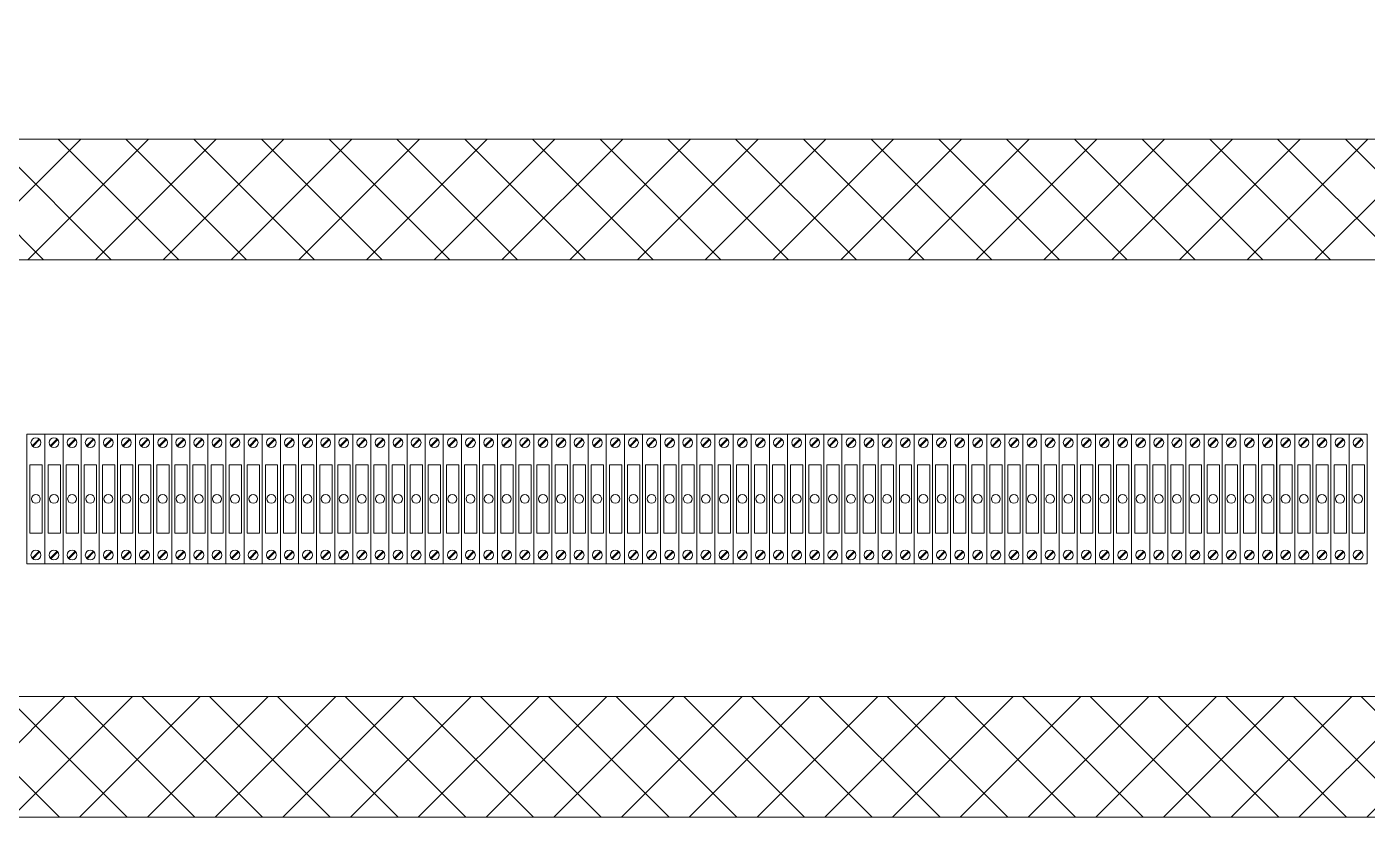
# Model space of a CAD drawing. Header units: millimetres. Extents: x 32626 to 72822, y 60047 to 123188.
# Drawn here: x 38928 to 39194.5, y 68756.3 to 68913.6 of the extents above; entities that cross this region are included whole.
import ezdxf

# ---------------------------------------------------------------- set-up
doc = ezdxf.new("R2010")
doc.units = ezdxf.units.MM
doc.header["$LTSCALE"] = 10
doc.layers.add('1轮廓实线层', color=7, linetype='Continuous', lineweight=18)

msp = doc.modelspace()

# ---------------------------------------------------------------- hatches: boundary and pattern name
at = {"layer": '1轮廓实线层'}
h = msp.add_hatch(dxfattribs=at)
h.set_pattern_fill('ANSI37', color=256, scale=3, style=0)
h.set_pattern_definition([(45, (7301.284, 2082.644), (-6.7351921, 6.7351921), []), (135, (7301.284, 2082.644), (-6.7351921, -6.7351921), [])])
h.paths.add_polyline_path([(39458.37, 68756.33), (39458.37, 69002.19), (38724.3, 69002.19), (38724.3, 68756.33)])
h.paths.add_polyline_path([(39434.37, 68780.33), (39434.37, 68867.26), (38748.3, 68867.26), (38748.3, 68780.33)], flags=16)
h.paths.add_polyline_path([(39434.37, 68891.26), (39434.37, 68978.19), (38748.3, 68978.19), (38748.3, 68891.26)], flags=16)

# ---------------------------------------------------------------- linework, layer by layer
for p, q in [((39434.37, 68891.26), (38748.3, 68891.26)), ((39434.37, 68867.26), (38748.3, 68867.26)), ((39194.37, 68780.33), (38748.3, 68780.33)), ((39434.37, 68780.33), (38748.3, 68780.33)), ((39458.37, 68756.33), (38724.3, 68756.33))]:
    msp.add_line(p, q, dxfattribs=at)
at = {"layer": '1轮廓实线层', "lineweight": 13}
for p, q in [((38928.01, 68832.57), (38931.61, 68832.57)), ((38928.01, 68806.77), (38928.01, 68832.57)), ((38931.61, 68832.57), (38931.61, 68806.77)), ((38931.61, 68832.57), (38935.21, 68832.57)), ((38931.61, 68806.77), (38931.61, 68832.57)), ((38935.21, 68832.57), (38935.21, 68806.77)), ((38935.21, 68832.57), (38938.81, 68832.57)), ((38935.21, 68806.77), (38935.21, 68832.57)), ((38938.81, 68832.57), (38938.81, 68806.77)), ((38938.81, 68832.57), (38942.41, 68832.57)), ((38938.81, 68806.77), (38938.81, 68832.57)), ((38942.41, 68832.57), (38942.41, 68806.77)), ((38942.41, 68832.57), (38946.01, 68832.57)), ((38942.41, 68806.77), (38942.41, 68832.57)), ((38946.01, 68832.57), (38946.01, 68806.77)), ((38946.01, 68832.57), (38949.61, 68832.57)), ((38946.01, 68806.77), (38946.01, 68832.57)), ((38949.61, 68832.57), (38949.61, 68806.77)), ((38949.61, 68832.57), (38953.21, 68832.57)), ((38949.61, 68806.77), (38949.61, 68832.57)), ((38953.21, 68832.57), (38953.21, 68806.77)), ((38953.21, 68832.57), (38956.81, 68832.57)), ((38953.21, 68806.77), (38953.21, 68832.57)), ((38956.81, 68832.57), (38956.81, 68806.77)), ((38956.81, 68832.57), (38960.41, 68832.57)), ((38956.81, 68806.77), (38956.81, 68832.57)), ((38960.41, 68832.57), (38960.41, 68806.77)), ((38960.41, 68832.57), (38964.01, 68832.57)), ((38960.41, 68806.77), (38960.41, 68832.57)), ((38964.01, 68832.57), (38964.01, 68806.77)), ((38964.01, 68832.57), (38967.61, 68832.57)), ((38964.01, 68806.77), (38964.01, 68832.57)), ((38967.61, 68832.57), (38967.61, 68806.77)), ((38967.61, 68832.57), (38971.21, 68832.57)), ((38967.61, 68806.77), (38967.61, 68832.57)), ((38971.21, 68832.57), (38971.21, 68806.77)), ((38971.21, 68832.57), (38974.81, 68832.57)), ((38971.21, 68806.77), (38971.21, 68832.57)), ((38974.81, 68832.57), (38974.81, 68806.77)), ((38974.82, 68832.57), (38978.42, 68832.57)), ((38974.82, 68806.77), (38974.82, 68832.57)), ((38978.42, 68832.57), (38978.42, 68806.77)), ((38978.42, 68832.57), (38982.02, 68832.57)), ((38978.42, 68806.77), (38978.42, 68832.57)), ((38982.02, 68832.57), (38982.02, 68806.77)), ((38982.02, 68832.57), (38985.62, 68832.57)), ((38982.02, 68806.77), (38982.02, 68832.57)), ((38985.62, 68832.57), (38985.62, 68806.77)), ((38985.62, 68832.57), (38989.22, 68832.57)), ((38985.62, 68806.77), (38985.62, 68832.57)), ((38989.22, 68832.57), (38989.22, 68806.77)), ((38989.22, 68832.57), (38992.82, 68832.57)), ((38989.22, 68806.77), (38989.22, 68832.57)), ((38992.82, 68832.57), (38992.82, 68806.77)), ((38992.82, 68832.57), (38996.42, 68832.57)), ((38992.82, 68806.77), (38992.82, 68832.57)), ((38996.42, 68832.57), (38996.42, 68806.77)), ((38996.42, 68832.57), (39000.02, 68832.57)), ((38996.42, 68806.77), (38996.42, 68832.57)), ((39000.02, 68832.57), (39000.02, 68806.77)), ((39000.02, 68832.57), (39003.62, 68832.57)), ((39000.02, 68806.77), (39000.02, 68832.57)), ((39003.62, 68832.57), (39003.62, 68806.77)), ((39003.62, 68832.57), (39007.22, 68832.57)), ((39003.62, 68806.77), (39003.62, 68832.57)), ((39007.22, 68832.57), (39007.22, 68806.77)), ((39007.22, 68832.57), (39010.82, 68832.57)), ((39007.22, 68806.77), (39007.22, 68832.57)), ((39010.82, 68832.57), (39010.82, 68806.77)), ((39010.82, 68832.57), (39014.42, 68832.57)), ((39010.82, 68806.77), (39010.82, 68832.57)), ((39014.42, 68832.57), (39014.42, 68806.77)), ((39014.42, 68832.57), (39018.02, 68832.57)), ((39014.42, 68806.77), (39014.42, 68832.57)), ((39018.02, 68832.57), (39018.02, 68806.77)), ((39018.03, 68832.57), (39021.63, 68832.57)), ((39018.03, 68806.77), (39018.03, 68832.57)), ((39021.63, 68832.57), (39021.63, 68806.77)), ((39021.63, 68832.57), (39025.23, 68832.57)), ((39021.63, 68806.77), (39021.63, 68832.57)), ((39025.23, 68832.57), (39025.23, 68806.77)), ((39025.23, 68832.57), (39028.83, 68832.57)), ((39025.23, 68806.77), (39025.23, 68832.57)), ((39028.83, 68832.57), (39028.83, 68806.77)), ((39028.83, 68832.57), (39032.43, 68832.57)), ((39028.83, 68806.77), (39028.83, 68832.57)), ((39032.43, 68832.57), (39032.43, 68806.77)), ((39032.43, 68832.57), (39036.03, 68832.57)), ((39032.43, 68806.77), (39032.43, 68832.57)), ((39036.03, 68832.57), (39036.03, 68806.77)), ((39036.03, 68832.57), (39039.63, 68832.57)), ((39036.03, 68806.77), (39036.03, 68832.57)), ((39039.63, 68832.57), (39039.63, 68806.77)), ((39039.63, 68832.57), (39043.23, 68832.57)), ((39039.63, 68806.77), (39039.63, 68832.57)), ((39043.23, 68832.57), (39043.23, 68806.77)), ((39043.23, 68832.57), (39046.83, 68832.57)), ((39043.23, 68806.77), (39043.23, 68832.57)), ((39046.83, 68832.57), (39046.83, 68806.77)), ((39046.83, 68832.57), (39050.43, 68832.57)), ((39046.83, 68806.77), (39046.83, 68832.57)), ((39050.43, 68832.57), (39050.43, 68806.77)), ((39050.43, 68832.57), (39054.03, 68832.57)), ((39050.43, 68806.77), (39050.43, 68832.57)), ((39054.03, 68832.57), (39054.03, 68806.77)), ((39054.03, 68832.57), (39057.63, 68832.57)), ((39054.03, 68806.77), (39054.03, 68832.57)), ((39057.63, 68832.57), (39057.63, 68806.77)), ((39057.63, 68832.57), (39061.23, 68832.57)), ((39057.63, 68806.77), (39057.63, 68832.57)), ((39061.23, 68832.57), (39061.23, 68806.77)), ((39061.23, 68832.57), (39064.83, 68832.57)), ((39061.23, 68806.77), (39061.23, 68832.57)), ((39064.83, 68832.57), (39064.83, 68806.77)), ((39064.84, 68832.57), (39068.44, 68832.57)), ((39064.84, 68806.77), (39064.84, 68832.57)), ((39068.44, 68832.57), (39068.44, 68806.77)), ((39068.47, 68832.57), (39072.07, 68832.57)), ((39072.07, 68832.57), (39072.07, 68806.77)), ((39072.07, 68832.57), (39075.67, 68832.57)), ((39072.07, 68806.77), (39072.07, 68832.57)), ((39075.67, 68832.57), (39075.67, 68806.77)), ((39075.67, 68832.57), (39079.27, 68832.57)), ((39075.67, 68806.77), (39075.67, 68832.57)), ((39079.27, 68832.57), (39079.27, 68806.77)), ((39079.27, 68832.57), (39082.87, 68832.57)), ((39079.27, 68806.77), (39079.27, 68832.57)), ((39082.87, 68832.57), (39082.87, 68806.77)), ((39082.87, 68832.57), (39086.47, 68832.57)), ((39082.87, 68806.77), (39082.87, 68832.57)), ((39086.47, 68832.57), (39086.47, 68806.77)), ((39086.47, 68832.57), (39090.07, 68832.57)), ((39086.47, 68806.77), (39086.47, 68832.57)), ((39090.07, 68832.57), (39090.07, 68806.77)), ((39090.07, 68832.57), (39093.67, 68832.57)), ((39090.07, 68806.77), (39090.07, 68832.57)), ((39093.67, 68832.57), (39093.67, 68806.77)), ((39093.67, 68832.57), (39097.27, 68832.57)), ((39093.67, 68806.77), (39093.67, 68832.57)), ((39097.27, 68832.57), (39097.27, 68806.77)), ((39097.27, 68832.57), (39100.87, 68832.57)), ((39097.27, 68806.77), (39097.27, 68832.57)), ((39100.87, 68832.57), (39100.87, 68806.77)), ((39100.88, 68832.57), (39104.48, 68832.57)), ((39100.88, 68806.77), (39100.88, 68832.57)), ((39104.48, 68832.57), (39104.48, 68806.77)), ((39104.48, 68832.57), (39108.08, 68832.57)), ((39104.48, 68806.77), (39104.48, 68832.57)), ((39108.08, 68832.57), (39108.08, 68806.77)), ((39108.08, 68832.57), (39111.68, 68832.57)), ((39108.08, 68806.77), (39108.08, 68832.57)), ((39111.68, 68832.57), (39111.68, 68806.77)), ((39111.68, 68832.57), (39115.28, 68832.57)), ((39111.68, 68806.77), (39111.68, 68832.57)), ((39115.28, 68832.57), (39115.28, 68806.77)), ((39115.28, 68832.57), (39118.88, 68832.57)), ((39115.28, 68806.77), (39115.28, 68832.57)), ((39118.88, 68832.57), (39118.88, 68806.77)), ((39118.88, 68832.57), (39122.48, 68832.57)), ((39118.88, 68806.77), (39118.88, 68832.57)), ((39122.48, 68832.57), (39122.48, 68806.77)), ((39122.48, 68832.57), (39126.08, 68832.57)), ((39122.48, 68806.77), (39122.48, 68832.57)), ((39126.08, 68832.57), (39126.08, 68806.77)), ((39126.08, 68832.57), (39129.68, 68832.57)), ((39126.08, 68806.77), (39126.08, 68832.57)), ((39129.68, 68832.57), (39129.68, 68806.77)), ((39129.68, 68832.57), (39133.28, 68832.57)), ((39129.68, 68806.77), (39129.68, 68832.57)), ((39133.28, 68832.57), (39133.28, 68806.77)), ((39133.28, 68832.57), (39136.88, 68832.57)), ((39133.28, 68806.77), (39133.28, 68832.57)), ((39136.88, 68832.57), (39136.88, 68806.77)), ((39136.88, 68832.57), (39140.48, 68832.57)), ((39136.88, 68806.77), (39136.88, 68832.57)), ((39140.48, 68832.57), (39140.48, 68806.77)), ((39140.48, 68832.57), (39144.08, 68832.57)), ((39140.48, 68806.77), (39140.48, 68832.57)), ((39144.08, 68832.57), (39144.08, 68806.77)), ((39144.09, 68806.77), (39144.09, 68832.57)), ((39144.09, 68832.57), (39147.69, 68832.57)), ((39144.09, 68806.77), (39144.09, 68832.57)), ((39147.69, 68832.57), (39147.69, 68806.77)), ((39147.69, 68832.57), (39151.29, 68832.57)), ((39147.69, 68806.77), (39147.69, 68832.57)), ((39151.29, 68832.57), (39151.29, 68806.77)), ((39151.29, 68832.57), (39154.89, 68832.57)), ((39151.29, 68806.77), (39151.29, 68832.57)), ((39154.89, 68832.57), (39154.89, 68806.77)), ((39154.89, 68832.57), (39158.49, 68832.57)), ((39154.89, 68806.77), (39154.89, 68832.57)), ((39158.49, 68832.57), (39158.49, 68806.77)), ((39158.49, 68832.57), (39162.09, 68832.57)), ((39158.49, 68806.77), (39158.49, 68832.57)), ((39162.09, 68832.57), (39162.09, 68806.77)), ((39162.09, 68832.57), (39165.69, 68832.57)), ((39162.09, 68806.77), (39162.09, 68832.57)), ((39165.69, 68832.57), (39165.69, 68806.77)), ((39165.69, 68832.57), (39169.29, 68832.57)), ((39165.69, 68806.77), (39165.69, 68832.57)), ((39169.29, 68832.57), (39169.29, 68806.77)), ((39169.29, 68832.57), (39172.89, 68832.57)), ((39169.29, 68806.77), (39169.29, 68832.57)), ((39172.89, 68832.57), (39172.89, 68806.77)), ((39172.92, 68832.57), (39176.52, 68832.57)), ((39176.52, 68832.57), (39176.52, 68806.77)), ((39176.53, 68832.57), (39180.13, 68832.57)), ((39176.53, 68806.77), (39176.53, 68832.57)), ((39180.13, 68832.57), (39180.13, 68806.77)), ((39180.13, 68832.57), (39183.73, 68832.57)), ((39180.13, 68806.77), (39180.13, 68832.57)), ((39183.73, 68832.57), (39183.73, 68806.77)), ((39183.73, 68832.57), (39187.33, 68832.57)), ((39183.73, 68806.77), (39183.73, 68832.57)), ((39187.33, 68832.57), (39187.33, 68806.77)), ((39187.33, 68832.57), (39190.93, 68832.57)), ((39187.33, 68806.77), (39187.33, 68832.57)), ((39190.93, 68832.57), (39190.93, 68806.77)), ((39190.93, 68832.57), (39194.53, 68832.57)), ((39190.93, 68806.77), (39190.93, 68832.57)), ((39194.53, 68832.57), (39194.53, 68806.77)), ((38929.06, 68830.23), (38930.43, 68831.61)), ((38929.18, 68830.11), (38930.56, 68831.49)), ((38932.66, 68830.23), (38934.04, 68831.61)), ((38932.78, 68830.11), (38934.16, 68831.49)), ((38936.26, 68830.23), (38937.64, 68831.61)), ((38936.38, 68830.11), (38937.76, 68831.49)), ((38939.86, 68830.23), (38941.24, 68831.61)), ((38939.98, 68830.11), (38941.36, 68831.49)), ((38943.46, 68830.23), (38944.84, 68831.61)), ((38943.58, 68830.11), (38944.96, 68831.49)), ((38947.06, 68830.23), (38948.44, 68831.61)), ((38947.18, 68830.11), (38948.56, 68831.49)), ((38950.66, 68830.23), (38952.04, 68831.61)), ((38950.78, 68830.11), (38952.16, 68831.49)), ((38954.26, 68830.23), (38955.64, 68831.61)), ((38954.38, 68830.11), (38955.76, 68831.49)), ((38957.86, 68830.23), (38959.24, 68831.61)), ((38957.98, 68830.11), (38959.36, 68831.49)), ((38961.46, 68830.23), (38962.84, 68831.61)), ((38961.58, 68830.11), (38962.96, 68831.49)), ((38965.06, 68830.23), (38966.44, 68831.61)), ((38965.18, 68830.11), (38966.56, 68831.49)), ((38968.66, 68830.23), (38970.04, 68831.61)), ((38968.79, 68830.11), (38970.16, 68831.49)), ((38972.27, 68830.23), (38973.64, 68831.61)), ((38972.39, 68830.11), (38973.76, 68831.49)), ((38975.87, 68830.23), (38977.24, 68831.61)), ((38975.99, 68830.11), (38977.37, 68831.49)), ((38979.47, 68830.23), (38980.85, 68831.61)), ((38979.59, 68830.11), (38980.97, 68831.49)), ((38983.07, 68830.23), (38984.45, 68831.61)), ((38983.19, 68830.11), (38984.57, 68831.49)), ((38986.67, 68830.23), (38988.05, 68831.61)), ((38986.79, 68830.11), (38988.17, 68831.49)), ((38990.27, 68830.23), (38991.65, 68831.61)), ((38990.39, 68830.11), (38991.77, 68831.49)), ((38993.87, 68830.23), (38995.25, 68831.61)), ((38993.99, 68830.11), (38995.37, 68831.49)), ((38997.47, 68830.23), (38998.85, 68831.61)), ((38997.59, 68830.11), (38998.97, 68831.49)), ((39001.07, 68830.23), (39002.45, 68831.61)), ((39001.19, 68830.11), (39002.57, 68831.49)), ((39004.67, 68830.23), (39006.05, 68831.61)), ((39004.79, 68830.11), (39006.17, 68831.49)), ((39008.27, 68830.23), (39009.65, 68831.61)), ((39008.39, 68830.11), (39009.77, 68831.49)), ((39011.87, 68830.23), (39013.25, 68831.61)), ((39011.99, 68830.11), (39013.37, 68831.49)), ((39015.47, 68830.23), (39016.85, 68831.61)), ((39015.6, 68830.11), (39016.97, 68831.49)), ((39019.08, 68830.23), (39020.45, 68831.61)), ((39019.2, 68830.11), (39020.58, 68831.49)), ((39022.68, 68830.23), (39024.06, 68831.61)), ((39022.8, 68830.11), (39024.18, 68831.49)), ((39026.28, 68830.23), (39027.66, 68831.61)), ((39026.4, 68830.11), (39027.78, 68831.49)), ((39029.88, 68830.23), (39031.26, 68831.61)), ((39030, 68830.11), (39031.38, 68831.49)), ((39033.48, 68830.23), (39034.86, 68831.61)), ((39033.6, 68830.11), (39034.98, 68831.49)), ((39037.08, 68830.23), (39038.46, 68831.61)), ((39037.2, 68830.11), (39038.58, 68831.49)), ((39040.68, 68830.23), (39042.06, 68831.61)), ((39040.8, 68830.11), (39042.18, 68831.49)), ((39044.28, 68830.23), (39045.66, 68831.61)), ((39044.4, 68830.11), (39045.78, 68831.49)), ((39047.88, 68830.23), (39049.26, 68831.61)), ((39048, 68830.11), (39049.38, 68831.49)), ((39051.48, 68830.23), (39052.86, 68831.61)), ((39051.6, 68830.11), (39052.98, 68831.49)), ((39055.08, 68830.23), (39056.46, 68831.61)), ((39055.2, 68830.11), (39056.58, 68831.49)), ((39058.68, 68830.23), (39060.06, 68831.61)), ((39058.81, 68830.11), (39060.18, 68831.49)), ((39062.29, 68830.23), (39063.66, 68831.61)), ((39062.41, 68830.11), (39063.79, 68831.49)), ((39065.89, 68830.23), (39067.26, 68831.61)), ((39066.01, 68830.11), (39067.39, 68831.49)), ((39069.52, 68830.23), (39070.9, 68831.61)), ((39069.64, 68830.11), (39071.02, 68831.49)), ((39073.12, 68830.23), (39074.5, 68831.61)), ((39073.24, 68830.11), (39074.62, 68831.49)), ((39076.72, 68830.23), (39078.1, 68831.61)), ((39076.84, 68830.11), (39078.22, 68831.49)), ((39080.32, 68830.23), (39081.7, 68831.61)), ((39080.44, 68830.11), (39081.82, 68831.49)), ((39083.92, 68830.23), (39085.3, 68831.61)), ((39084.04, 68830.11), (39085.42, 68831.49)), ((39087.52, 68830.23), (39088.9, 68831.61)), ((39087.64, 68830.11), (39089.02, 68831.49)), ((39091.12, 68830.23), (39092.5, 68831.61)), ((39091.24, 68830.11), (39092.62, 68831.49)), ((39094.72, 68830.23), (39096.1, 68831.61)), ((39094.85, 68830.11), (39096.22, 68831.49)), ((39098.33, 68830.23), (39099.7, 68831.61)), ((39098.45, 68830.11), (39099.83, 68831.49)), ((39101.93, 68830.23), (39103.31, 68831.61)), ((39102.05, 68830.11), (39103.43, 68831.49)), ((39105.53, 68830.23), (39106.91, 68831.61)), ((39105.65, 68830.11), (39107.03, 68831.49)), ((39109.13, 68830.23), (39110.51, 68831.61)), ((39109.25, 68830.11), (39110.63, 68831.49)), ((39112.73, 68830.23), (39114.11, 68831.61)), ((39112.85, 68830.11), (39114.23, 68831.49)), ((39116.33, 68830.23), (39117.71, 68831.61)), ((39116.45, 68830.11), (39117.83, 68831.49)), ((39119.93, 68830.23), (39121.31, 68831.61)), ((39120.05, 68830.11), (39121.43, 68831.49)), ((39123.53, 68830.23), (39124.91, 68831.61)), ((39123.65, 68830.11), (39125.03, 68831.49)), ((39127.13, 68830.23), (39128.51, 68831.61)), ((39127.25, 68830.11), (39128.63, 68831.49)), ((39130.73, 68830.23), (39132.11, 68831.61)), ((39130.85, 68830.11), (39132.23, 68831.49)), ((39134.33, 68830.23), (39135.71, 68831.61)), ((39134.45, 68830.11), (39135.83, 68831.49)), ((39137.93, 68830.23), (39139.31, 68831.61)), ((39138.05, 68830.11), (39139.43, 68831.49)), ((39141.53, 68830.23), (39142.91, 68831.61)), ((39141.66, 68830.11), (39143.03, 68831.49)), ((39145.14, 68830.23), (39146.52, 68831.61)), ((39145.26, 68830.11), (39146.64, 68831.49)), ((39148.74, 68830.23), (39150.12, 68831.61)), ((39148.86, 68830.11), (39150.24, 68831.49)), ((39152.34, 68830.23), (39153.72, 68831.61)), ((39152.46, 68830.11), (39153.84, 68831.49)), ((39155.94, 68830.23), (39157.32, 68831.61)), ((39156.06, 68830.11), (39157.44, 68831.49)), ((39159.54, 68830.23), (39160.92, 68831.61)), ((39159.66, 68830.11), (39161.04, 68831.49)), ((39163.14, 68830.23), (39164.52, 68831.61)), ((39163.26, 68830.11), (39164.64, 68831.49)), ((39166.74, 68830.23), (39168.12, 68831.61)), ((39166.86, 68830.11), (39168.24, 68831.49)), ((39170.34, 68830.23), (39171.72, 68831.61)), ((39170.46, 68830.11), (39171.84, 68831.49)), ((39173.97, 68830.23), (39175.35, 68831.61)), ((39174.1, 68830.11), (39175.47, 68831.49)), ((39177.58, 68830.23), (39178.95, 68831.61)), ((39177.7, 68830.11), (39179.08, 68831.49)), ((39181.18, 68830.23), (39182.56, 68831.61)), ((39181.3, 68830.11), (39182.68, 68831.49)), ((39184.78, 68830.23), (39186.16, 68831.61)), ((39184.9, 68830.11), (39186.28, 68831.49)), ((39188.38, 68830.23), (39189.76, 68831.61)), ((39188.5, 68830.11), (39189.88, 68831.49)), ((39191.98, 68830.23), (39193.36, 68831.61)), ((39192.1, 68830.11), (39193.48, 68831.49)), ((38929.06, 68807.86), (38930.43, 68809.24)), ((38929.18, 68807.74), (38930.56, 68809.12)), ((38932.66, 68807.86), (38934.04, 68809.24)), ((38932.78, 68807.74), (38934.16, 68809.12)), ((38936.26, 68807.86), (38937.64, 68809.24)), ((38936.38, 68807.74), (38937.76, 68809.12)), ((38939.86, 68807.86), (38941.24, 68809.24)), ((38939.98, 68807.74), (38941.36, 68809.12)), ((38943.46, 68807.86), (38944.84, 68809.24)), ((38943.58, 68807.74), (38944.96, 68809.12)), ((38947.06, 68807.86), (38948.44, 68809.24)), ((38947.18, 68807.74), (38948.56, 68809.12)), ((38950.66, 68807.86), (38952.04, 68809.24)), ((38950.78, 68807.74), (38952.16, 68809.12)), ((38954.26, 68807.86), (38955.64, 68809.24)), ((38954.38, 68807.74), (38955.76, 68809.12)), ((38957.86, 68807.86), (38959.24, 68809.24)), ((38957.98, 68807.74), (38959.36, 68809.12)), ((38961.46, 68807.86), (38962.84, 68809.24)), ((38961.58, 68807.74), (38962.96, 68809.12)), ((38965.06, 68807.86), (38966.44, 68809.24)), ((38965.18, 68807.74), (38966.56, 68809.12)), ((38968.66, 68807.86), (38970.04, 68809.24)), ((38968.79, 68807.74), (38970.16, 68809.12)), ((38972.27, 68807.86), (38973.64, 68809.24)), ((38972.39, 68807.74), (38973.76, 68809.12)), ((38975.87, 68807.86), (38977.24, 68809.24)), ((38975.99, 68807.74), (38977.37, 68809.12)), ((38979.47, 68807.86), (38980.85, 68809.24)), ((38979.59, 68807.74), (38980.97, 68809.12)), ((38983.07, 68807.86), (38984.45, 68809.24)), ((38983.19, 68807.74), (38984.57, 68809.12)), ((38986.67, 68807.86), (38988.05, 68809.24)), ((38986.79, 68807.74), (38988.17, 68809.12)), ((38990.27, 68807.86), (38991.65, 68809.24)), ((38990.39, 68807.74), (38991.77, 68809.12)), ((38993.87, 68807.86), (38995.25, 68809.24)), ((38993.99, 68807.74), (38995.37, 68809.12)), ((38997.47, 68807.86), (38998.85, 68809.24)), ((38997.59, 68807.74), (38998.97, 68809.12)), ((39001.07, 68807.86), (39002.45, 68809.24)), ((39001.19, 68807.74), (39002.57, 68809.12)), ((39004.67, 68807.86), (39006.05, 68809.24)), ((39004.79, 68807.74), (39006.17, 68809.12)), ((39008.27, 68807.86), (39009.65, 68809.24)), ((39008.39, 68807.74), (39009.77, 68809.12)), ((39011.87, 68807.86), (39013.25, 68809.24)), ((39011.99, 68807.74), (39013.37, 68809.12)), ((39015.47, 68807.86), (39016.85, 68809.24)), ((39015.6, 68807.74), (39016.97, 68809.12)), ((39019.08, 68807.86), (39020.45, 68809.24)), ((39019.2, 68807.74), (39020.58, 68809.12)), ((39022.68, 68807.86), (39024.06, 68809.24)), ((39022.8, 68807.74), (39024.18, 68809.12)), ((39026.28, 68807.86), (39027.66, 68809.24)), ((39026.4, 68807.74), (39027.78, 68809.12)), ((39029.88, 68807.86), (39031.26, 68809.24)), ((39030, 68807.74), (39031.38, 68809.12)), ((39033.48, 68807.86), (39034.86, 68809.24)), ((39033.6, 68807.74), (39034.98, 68809.12)), ((39037.08, 68807.86), (39038.46, 68809.24)), ((39037.2, 68807.74), (39038.58, 68809.12)), ((39040.68, 68807.86), (39042.06, 68809.24)), ((39040.8, 68807.74), (39042.18, 68809.12)), ((39044.28, 68807.86), (39045.66, 68809.24)), ((39044.4, 68807.74), (39045.78, 68809.12)), ((39047.88, 68807.86), (39049.26, 68809.24)), ((39048, 68807.74), (39049.38, 68809.12)), ((39051.48, 68807.86), (39052.86, 68809.24)), ((39051.6, 68807.74), (39052.98, 68809.12)), ((39055.08, 68807.86), (39056.46, 68809.24)), ((39055.2, 68807.74), (39056.58, 68809.12)), ((39058.68, 68807.86), (39060.06, 68809.24)), ((39058.81, 68807.74), (39060.18, 68809.12)), ((39062.29, 68807.86), (39063.66, 68809.24)), ((39062.41, 68807.74), (39063.79, 68809.12)), ((39065.89, 68807.86), (39067.26, 68809.24)), ((39066.01, 68807.74), (39067.39, 68809.12)), ((39069.52, 68807.86), (39070.9, 68809.24)), ((39069.64, 68807.74), (39071.02, 68809.12)), ((39073.12, 68807.86), (39074.5, 68809.24)), ((39073.24, 68807.74), (39074.62, 68809.12)), ((39076.72, 68807.86), (39078.1, 68809.24)), ((39076.84, 68807.74), (39078.22, 68809.12)), ((39080.32, 68807.86), (39081.7, 68809.24)), ((39080.44, 68807.74), (39081.82, 68809.12)), ((39083.92, 68807.86), (39085.3, 68809.24)), ((39084.04, 68807.74), (39085.42, 68809.12)), ((39087.52, 68807.86), (39088.9, 68809.24)), ((39087.64, 68807.74), (39089.02, 68809.12)), ((39091.12, 68807.86), (39092.5, 68809.24)), ((39091.24, 68807.74), (39092.62, 68809.12)), ((39094.72, 68807.86), (39096.1, 68809.24)), ((39094.85, 68807.74), (39096.22, 68809.12)), ((39098.33, 68807.86), (39099.7, 68809.24)), ((39098.45, 68807.74), (39099.83, 68809.12)), ((39101.93, 68807.86), (39103.31, 68809.24)), ((39102.05, 68807.74), (39103.43, 68809.12)), ((39105.53, 68807.86), (39106.91, 68809.24)), ((39105.65, 68807.74), (39107.03, 68809.12)), ((39109.13, 68807.86), (39110.51, 68809.24)), ((39109.25, 68807.74), (39110.63, 68809.12)), ((39112.73, 68807.86), (39114.11, 68809.24)), ((39112.85, 68807.74), (39114.23, 68809.12)), ((39116.33, 68807.86), (39117.71, 68809.24)), ((39116.45, 68807.74), (39117.83, 68809.12)), ((39119.93, 68807.86), (39121.31, 68809.24)), ((39120.05, 68807.74), (39121.43, 68809.12)), ((39123.53, 68807.86), (39124.91, 68809.24)), ((39123.65, 68807.74), (39125.03, 68809.12)), ((39127.13, 68807.86), (39128.51, 68809.24)), ((39127.25, 68807.74), (39128.63, 68809.12)), ((39130.73, 68807.86), (39132.11, 68809.24)), ((39130.85, 68807.74), (39132.23, 68809.12)), ((39134.33, 68807.86), (39135.71, 68809.24)), ((39134.45, 68807.74), (39135.83, 68809.12)), ((39137.93, 68807.86), (39139.31, 68809.24)), ((39138.05, 68807.74), (39139.43, 68809.12)), ((39141.53, 68807.86), (39142.91, 68809.24)), ((39141.66, 68807.74), (39143.03, 68809.12)), ((39145.14, 68807.86), (39146.52, 68809.24)), ((39145.26, 68807.74), (39146.64, 68809.12)), ((39148.74, 68807.86), (39150.12, 68809.24)), ((39148.86, 68807.74), (39150.24, 68809.12)), ((39152.34, 68807.86), (39153.72, 68809.24)), ((39152.46, 68807.74), (39153.84, 68809.12)), ((39155.94, 68807.86), (39157.32, 68809.24)), ((39156.06, 68807.74), (39157.44, 68809.12)), ((39159.54, 68807.86), (39160.92, 68809.24)), ((39159.66, 68807.74), (39161.04, 68809.12)), ((39163.14, 68807.86), (39164.52, 68809.24)), ((39163.26, 68807.74), (39164.64, 68809.12)), ((39166.74, 68807.86), (39168.12, 68809.24)), ((39166.86, 68807.74), (39168.24, 68809.12)), ((39170.34, 68807.86), (39171.72, 68809.24)), ((39170.46, 68807.74), (39171.84, 68809.12)), ((39173.97, 68807.86), (39175.35, 68809.24)), ((39174.1, 68807.74), (39175.47, 68809.12)), ((39177.58, 68807.86), (39178.95, 68809.24)), ((39177.7, 68807.74), (39179.08, 68809.12)), ((39181.18, 68807.86), (39182.56, 68809.24)), ((39181.3, 68807.74), (39182.68, 68809.12)), ((39184.78, 68807.86), (39186.16, 68809.24)), ((39184.9, 68807.74), (39186.28, 68809.12)), ((39188.38, 68807.86), (39189.76, 68809.24)), ((39188.5, 68807.74), (39189.88, 68809.12)), ((39191.98, 68807.86), (39193.36, 68809.24)), ((39192.1, 68807.74), (39193.48, 68809.12)), ((38931.61, 68806.77), (38928.01, 68806.77)), ((38935.21, 68806.77), (38931.61, 68806.77)), ((38938.81, 68806.77), (38935.21, 68806.77)), ((38942.41, 68806.77), (38938.81, 68806.77)), ((38946.01, 68806.77), (38942.41, 68806.77)), ((38949.61, 68806.77), (38946.01, 68806.77)), ((38953.21, 68806.77), (38949.61, 68806.77)), ((38956.81, 68806.77), (38953.21, 68806.77)), ((38960.41, 68806.77), (38956.81, 68806.77)), ((38964.01, 68806.77), (38960.41, 68806.77)), ((38967.61, 68806.77), (38964.01, 68806.77)), ((38971.21, 68806.77), (38967.61, 68806.77)), ((38974.81, 68806.77), (38971.21, 68806.77)), ((38978.42, 68806.77), (38974.82, 68806.77)), ((38982.02, 68806.77), (38978.42, 68806.77)), ((38985.62, 68806.77), (38982.02, 68806.77)), ((38989.22, 68806.77), (38985.62, 68806.77)), ((38992.82, 68806.77), (38989.22, 68806.77)), ((38996.42, 68806.77), (38992.82, 68806.77)), ((39000.02, 68806.77), (38996.42, 68806.77)), ((39003.62, 68806.77), (39000.02, 68806.77)), ((39007.22, 68806.77), (39003.62, 68806.77)), ((39010.82, 68806.77), (39007.22, 68806.77)), ((39014.42, 68806.77), (39010.82, 68806.77)), ((39018.02, 68806.77), (39014.42, 68806.77)), ((39021.63, 68806.77), (39018.03, 68806.77)), ((39025.23, 68806.77), (39021.63, 68806.77)), ((39028.83, 68806.77), (39025.23, 68806.77)), ((39032.43, 68806.77), (39028.83, 68806.77)), ((39036.03, 68806.77), (39032.43, 68806.77)), ((39039.63, 68806.77), (39036.03, 68806.77)), ((39043.23, 68806.77), (39039.63, 68806.77)), ((39046.83, 68806.77), (39043.23, 68806.77)), ((39050.43, 68806.77), (39046.83, 68806.77)), ((39054.03, 68806.77), (39050.43, 68806.77)), ((39057.63, 68806.77), (39054.03, 68806.77)), ((39061.23, 68806.77), (39057.63, 68806.77)), ((39064.83, 68806.77), (39061.23, 68806.77)), ((39068.44, 68806.77), (39064.84, 68806.77)), ((39072.07, 68806.77), (39068.47, 68806.77)), ((39075.67, 68806.77), (39072.07, 68806.77)), ((39079.27, 68806.77), (39075.67, 68806.77)), ((39082.87, 68806.77), (39079.27, 68806.77)), ((39086.47, 68806.77), (39082.87, 68806.77)), ((39090.07, 68806.77), (39086.47, 68806.77)), ((39093.67, 68806.77), (39090.07, 68806.77)), ((39097.27, 68806.77), (39093.67, 68806.77)), ((39100.87, 68806.77), (39097.27, 68806.77)), ((39104.48, 68806.77), (39100.88, 68806.77)), ((39108.08, 68806.77), (39104.48, 68806.77)), ((39111.68, 68806.77), (39108.08, 68806.77)), ((39115.28, 68806.77), (39111.68, 68806.77)), ((39118.88, 68806.77), (39115.28, 68806.77)), ((39122.48, 68806.77), (39118.88, 68806.77)), ((39126.08, 68806.77), (39122.48, 68806.77)), ((39129.68, 68806.77), (39126.08, 68806.77)), ((39133.28, 68806.77), (39129.68, 68806.77)), ((39136.88, 68806.77), (39133.28, 68806.77)), ((39140.48, 68806.77), (39136.88, 68806.77)), ((39144.08, 68806.77), (39140.48, 68806.77)), ((39147.69, 68806.77), (39144.09, 68806.77)), ((39151.29, 68806.77), (39147.69, 68806.77)), ((39154.89, 68806.77), (39151.29, 68806.77)), ((39158.49, 68806.77), (39154.89, 68806.77)), ((39162.09, 68806.77), (39158.49, 68806.77)), ((39165.69, 68806.77), (39162.09, 68806.77)), ((39169.29, 68806.77), (39165.69, 68806.77)), ((39172.89, 68806.77), (39169.29, 68806.77)), ((39176.52, 68806.77), (39172.92, 68806.77)), ((39180.13, 68806.77), (39176.53, 68806.77)), ((39183.73, 68806.77), (39180.13, 68806.77)), ((39187.33, 68806.77), (39183.73, 68806.77)), ((39190.93, 68806.77), (39187.33, 68806.77)), ((39194.53, 68806.77), (39190.93, 68806.77))]:
    msp.add_line(p, q, dxfattribs=at)
for points in [[(38928.63, 68826.47), (38931.07, 68826.47), (38931.07, 68812.82), (38928.63, 68812.82)], [(38932.23, 68826.47), (38934.68, 68826.47), (38934.68, 68812.82), (38932.23, 68812.82)], [(38935.83, 68826.47), (38938.28, 68826.47), (38938.28, 68812.82), (38935.83, 68812.82)], [(38939.43, 68826.47), (38941.88, 68826.47), (38941.88, 68812.82), (38939.43, 68812.82)], [(38943.03, 68826.47), (38945.48, 68826.47), (38945.48, 68812.82), (38943.03, 68812.82)], [(38946.63, 68826.47), (38949.08, 68826.47), (38949.08, 68812.82), (38946.63, 68812.82)], [(38950.23, 68826.47), (38952.68, 68826.47), (38952.68, 68812.82), (38950.23, 68812.82)], [(38953.83, 68826.47), (38956.28, 68826.47), (38956.28, 68812.82), (38953.83, 68812.82)], [(38957.43, 68826.47), (38959.88, 68826.47), (38959.88, 68812.82), (38957.43, 68812.82)], [(38961.03, 68826.47), (38963.48, 68826.47), (38963.48, 68812.82), (38961.03, 68812.82)], [(38964.63, 68826.47), (38967.08, 68826.47), (38967.08, 68812.82), (38964.63, 68812.82)], [(38968.23, 68826.47), (38970.68, 68826.47), (38970.68, 68812.82), (38968.23, 68812.82)], [(38971.84, 68826.47), (38974.28, 68826.47), (38974.28, 68812.82), (38971.84, 68812.82)], [(38975.44, 68826.47), (38977.88, 68826.47), (38977.88, 68812.82), (38975.44, 68812.82)], [(38979.04, 68826.47), (38981.49, 68826.47), (38981.49, 68812.82), (38979.04, 68812.82)], [(38982.64, 68826.47), (38985.09, 68826.47), (38985.09, 68812.82), (38982.64, 68812.82)], [(38986.24, 68826.47), (38988.69, 68826.47), (38988.69, 68812.82), (38986.24, 68812.82)], [(38989.84, 68826.47), (38992.29, 68826.47), (38992.29, 68812.82), (38989.84, 68812.82)], [(38993.44, 68826.47), (38995.89, 68826.47), (38995.89, 68812.82), (38993.44, 68812.82)], [(38997.04, 68826.47), (38999.49, 68826.47), (38999.49, 68812.82), (38997.04, 68812.82)], [(39000.64, 68826.47), (39003.09, 68826.47), (39003.09, 68812.82), (39000.64, 68812.82)], [(39004.24, 68826.47), (39006.69, 68826.47), (39006.69, 68812.82), (39004.24, 68812.82)], [(39007.84, 68826.47), (39010.29, 68826.47), (39010.29, 68812.82), (39007.84, 68812.82)], [(39011.44, 68826.47), (39013.89, 68826.47), (39013.89, 68812.82), (39011.44, 68812.82)], [(39015.05, 68826.47), (39017.49, 68826.47), (39017.49, 68812.82), (39015.05, 68812.82)], [(39018.65, 68826.47), (39021.09, 68826.47), (39021.09, 68812.82), (39018.65, 68812.82)], [(39022.25, 68826.47), (39024.7, 68826.47), (39024.7, 68812.82), (39022.25, 68812.82)], [(39025.85, 68826.47), (39028.3, 68826.47), (39028.3, 68812.82), (39025.85, 68812.82)], [(39029.45, 68826.47), (39031.9, 68826.47), (39031.9, 68812.82), (39029.45, 68812.82)], [(39033.05, 68826.47), (39035.5, 68826.47), (39035.5, 68812.82), (39033.05, 68812.82)], [(39036.65, 68826.47), (39039.1, 68826.47), (39039.1, 68812.82), (39036.65, 68812.82)], [(39040.25, 68826.47), (39042.7, 68826.47), (39042.7, 68812.82), (39040.25, 68812.82)], [(39043.85, 68826.47), (39046.3, 68826.47), (39046.3, 68812.82), (39043.85, 68812.82)], [(39047.45, 68826.47), (39049.9, 68826.47), (39049.9, 68812.82), (39047.45, 68812.82)], [(39051.05, 68826.47), (39053.5, 68826.47), (39053.5, 68812.82), (39051.05, 68812.82)], [(39054.65, 68826.47), (39057.1, 68826.47), (39057.1, 68812.82), (39054.65, 68812.82)], [(39058.25, 68826.47), (39060.7, 68826.47), (39060.7, 68812.82), (39058.25, 68812.82)], [(39061.86, 68826.47), (39064.3, 68826.47), (39064.3, 68812.82), (39061.86, 68812.82)], [(39065.46, 68826.47), (39067.9, 68826.47), (39067.9, 68812.82), (39065.46, 68812.82)], [(39069.09, 68826.47), (39071.54, 68826.47), (39071.54, 68812.82), (39069.09, 68812.82)], [(39072.69, 68826.47), (39075.14, 68826.47), (39075.14, 68812.82), (39072.69, 68812.82)], [(39076.29, 68826.47), (39078.74, 68826.47), (39078.74, 68812.82), (39076.29, 68812.82)], [(39079.89, 68826.47), (39082.34, 68826.47), (39082.34, 68812.82), (39079.89, 68812.82)], [(39083.49, 68826.47), (39085.94, 68826.47), (39085.94, 68812.82), (39083.49, 68812.82)], [(39087.09, 68826.47), (39089.54, 68826.47), (39089.54, 68812.82), (39087.09, 68812.82)], [(39090.69, 68826.47), (39093.14, 68826.47), (39093.14, 68812.82), (39090.69, 68812.82)], [(39094.3, 68826.47), (39096.74, 68826.47), (39096.74, 68812.82), (39094.3, 68812.82)], [(39097.9, 68826.47), (39100.34, 68826.47), (39100.34, 68812.82), (39097.9, 68812.82)], [(39101.5, 68826.47), (39103.94, 68826.47), (39103.94, 68812.82), (39101.5, 68812.82)], [(39105.1, 68826.47), (39107.55, 68826.47), (39107.55, 68812.82), (39105.1, 68812.82)], [(39108.7, 68826.47), (39111.15, 68826.47), (39111.15, 68812.82), (39108.7, 68812.82)], [(39112.3, 68826.47), (39114.75, 68826.47), (39114.75, 68812.82), (39112.3, 68812.82)], [(39115.9, 68826.47), (39118.35, 68826.47), (39118.35, 68812.82), (39115.9, 68812.82)], [(39119.5, 68826.47), (39121.95, 68826.47), (39121.95, 68812.82), (39119.5, 68812.82)], [(39123.1, 68826.47), (39125.55, 68826.47), (39125.55, 68812.82), (39123.1, 68812.82)], [(39126.7, 68826.47), (39129.15, 68826.47), (39129.15, 68812.82), (39126.7, 68812.82)], [(39130.3, 68826.47), (39132.75, 68826.47), (39132.75, 68812.82), (39130.3, 68812.82)], [(39133.9, 68826.47), (39136.35, 68826.47), (39136.35, 68812.82), (39133.9, 68812.82)], [(39137.5, 68826.47), (39139.95, 68826.47), (39139.95, 68812.82), (39137.5, 68812.82)], [(39141.11, 68826.47), (39143.55, 68826.47), (39143.55, 68812.82), (39141.11, 68812.82)], [(39144.71, 68826.47), (39147.16, 68826.47), (39147.16, 68812.82), (39144.71, 68812.82)], [(39148.31, 68826.47), (39150.76, 68826.47), (39150.76, 68812.82), (39148.31, 68812.82)], [(39151.91, 68826.47), (39154.36, 68826.47), (39154.36, 68812.82), (39151.91, 68812.82)], [(39155.51, 68826.47), (39157.96, 68826.47), (39157.96, 68812.82), (39155.51, 68812.82)], [(39159.11, 68826.47), (39161.56, 68826.47), (39161.56, 68812.82), (39159.11, 68812.82)], [(39162.71, 68826.47), (39165.16, 68826.47), (39165.16, 68812.82), (39162.71, 68812.82)], [(39166.31, 68826.47), (39168.76, 68826.47), (39168.76, 68812.82), (39166.31, 68812.82)], [(39169.91, 68826.47), (39172.36, 68826.47), (39172.36, 68812.82), (39169.91, 68812.82)], [(39173.55, 68826.47), (39175.99, 68826.47), (39175.99, 68812.82), (39173.55, 68812.82)], [(39177.15, 68826.47), (39179.59, 68826.47), (39179.59, 68812.82), (39177.15, 68812.82)], [(39180.75, 68826.47), (39183.2, 68826.47), (39183.2, 68812.82), (39180.75, 68812.82)], [(39184.35, 68826.47), (39186.8, 68826.47), (39186.8, 68812.82), (39184.35, 68812.82)], [(39187.95, 68826.47), (39190.4, 68826.47), (39190.4, 68812.82), (39187.95, 68812.82)], [(39191.55, 68826.47), (39194, 68826.47), (39194, 68812.82), (39191.55, 68812.82)]]:
    msp.add_lwpolyline(points, close=True, dxfattribs=at)
for centre, radius in [((38929.81, 68830.86), 0.975), ((38933.41, 68830.86), 0.975), ((38937.01, 68830.86), 0.975), ((38940.61, 68830.86), 0.975), ((38944.21, 68830.86), 0.975), ((38947.81, 68830.86), 0.975), ((38951.41, 68830.86), 0.975), ((38955.01, 68830.86), 0.975), ((38958.61, 68830.86), 0.975), ((38962.21, 68830.86), 0.975), ((38965.81, 68830.86), 0.975), ((38969.41, 68830.86), 0.975), ((38973.01, 68830.86), 0.975), ((38976.62, 68830.86), 0.975), ((38980.22, 68830.86), 0.975), ((38983.82, 68830.86), 0.975), ((38987.42, 68830.86), 0.975), ((38991.02, 68830.86), 0.975), ((38994.62, 68830.86), 0.975), ((38998.22, 68830.86), 0.975), ((39001.82, 68830.86), 0.975), ((39005.42, 68830.86), 0.975), ((39009.02, 68830.86), 0.975), ((39012.62, 68830.86), 0.975), ((39016.22, 68830.86), 0.975), ((39019.83, 68830.86), 0.975), ((39023.43, 68830.86), 0.975), ((39027.03, 68830.86), 0.975), ((39030.63, 68830.86), 0.975), ((39034.23, 68830.86), 0.975), ((39037.83, 68830.86), 0.975), ((39041.43, 68830.86), 0.975), ((39045.03, 68830.86), 0.975), ((39048.63, 68830.86), 0.975), ((39052.23, 68830.86), 0.975), ((39055.83, 68830.86), 0.975), ((39059.43, 68830.86), 0.975), ((39063.03, 68830.86), 0.975), ((39066.64, 68830.86), 0.975), ((39070.27, 68830.86), 0.975), ((39073.87, 68830.86), 0.975), ((39077.47, 68830.86), 0.975), ((39081.07, 68830.86), 0.975), ((39084.67, 68830.86), 0.975), ((39088.27, 68830.86), 0.975), ((39091.87, 68830.86), 0.975), ((39095.47, 68830.86), 0.975), ((39099.07, 68830.86), 0.975), ((39102.68, 68830.86), 0.975), ((39106.28, 68830.86), 0.975), ((39109.88, 68830.86), 0.975), ((39113.48, 68830.86), 0.975), ((39117.08, 68830.86), 0.975), ((39120.68, 68830.86), 0.975), ((39124.28, 68830.86), 0.975), ((39127.88, 68830.86), 0.975), ((39131.48, 68830.86), 0.975), ((39135.08, 68830.86), 0.975), ((39138.68, 68830.86), 0.975), ((39142.28, 68830.86), 0.975), ((39145.89, 68830.86), 0.975), ((39149.49, 68830.86), 0.975), ((39153.09, 68830.86), 0.975), ((39156.69, 68830.86), 0.975), ((39160.29, 68830.86), 0.975), ((39163.89, 68830.86), 0.975), ((39167.49, 68830.86), 0.975), ((39171.09, 68830.86), 0.975), ((39174.72, 68830.86), 0.975), ((39178.33, 68830.86), 0.975), ((39181.93, 68830.86), 0.975), ((39185.53, 68830.86), 0.975), ((39189.13, 68830.86), 0.975), ((39192.73, 68830.86), 0.975), ((38929.81, 68819.67), 0.881), ((38933.41, 68819.67), 0.881), ((38937.01, 68819.67), 0.881), ((38940.61, 68819.67), 0.881), ((38944.21, 68819.67), 0.881), ((38947.81, 68819.67), 0.881), ((38951.41, 68819.67), 0.881), ((38955.01, 68819.67), 0.881), ((38958.61, 68819.67), 0.881), ((38962.21, 68819.67), 0.881), ((38965.81, 68819.67), 0.881), ((38969.41, 68819.67), 0.881), ((38973.01, 68819.67), 0.881), ((38976.62, 68819.67), 0.881), ((38980.22, 68819.67), 0.881), ((38983.82, 68819.67), 0.881), ((38987.42, 68819.67), 0.881), ((38991.02, 68819.67), 0.881), ((38994.62, 68819.67), 0.881), ((38998.22, 68819.67), 0.881), ((39001.82, 68819.67), 0.881), ((39005.42, 68819.67), 0.881), ((39009.02, 68819.67), 0.881), ((39012.62, 68819.67), 0.881), ((39016.22, 68819.67), 0.881), ((39019.83, 68819.67), 0.881), ((39023.43, 68819.67), 0.881), ((39027.03, 68819.67), 0.881), ((39030.63, 68819.67), 0.881), ((39034.23, 68819.67), 0.881), ((39037.83, 68819.67), 0.881), ((39041.43, 68819.67), 0.881), ((39045.03, 68819.67), 0.881), ((39048.63, 68819.67), 0.881), ((39052.23, 68819.67), 0.881), ((39055.83, 68819.67), 0.881), ((39059.43, 68819.67), 0.881), ((39063.03, 68819.67), 0.881), ((39066.64, 68819.67), 0.881), ((39070.27, 68819.67), 0.881), ((39073.87, 68819.67), 0.881), ((39077.47, 68819.67), 0.881), ((39081.07, 68819.67), 0.881), ((39084.67, 68819.67), 0.881), ((39088.27, 68819.67), 0.881), ((39091.87, 68819.67), 0.881), ((39095.47, 68819.67), 0.881), ((39099.07, 68819.67), 0.881), ((39102.68, 68819.67), 0.881), ((39106.28, 68819.67), 0.881), ((39109.88, 68819.67), 0.881), ((39113.48, 68819.67), 0.881), ((39117.08, 68819.67), 0.881), ((39120.68, 68819.67), 0.881), ((39124.28, 68819.67), 0.881), ((39127.88, 68819.67), 0.881), ((39131.48, 68819.67), 0.881), ((39135.08, 68819.67), 0.881), ((39138.68, 68819.67), 0.881), ((39142.28, 68819.67), 0.881), ((39145.89, 68819.67), 0.881), ((39149.49, 68819.67), 0.881), ((39153.09, 68819.67), 0.881), ((39156.69, 68819.67), 0.881), ((39160.29, 68819.67), 0.881), ((39163.89, 68819.67), 0.881), ((39167.49, 68819.67), 0.881), ((39171.09, 68819.67), 0.881), ((39174.72, 68819.67), 0.881), ((39178.33, 68819.67), 0.881), ((39181.93, 68819.67), 0.881), ((39185.53, 68819.67), 0.881), ((39189.13, 68819.67), 0.881), ((39192.73, 68819.67), 0.881), ((38929.81, 68808.49), 0.975), ((38933.41, 68808.49), 0.975), ((38937.01, 68808.49), 0.975), ((38940.61, 68808.49), 0.975), ((38944.21, 68808.49), 0.975), ((38947.81, 68808.49), 0.975), ((38951.41, 68808.49), 0.975), ((38955.01, 68808.49), 0.975), ((38958.61, 68808.49), 0.975), ((38962.21, 68808.49), 0.975), ((38965.81, 68808.49), 0.975), ((38969.41, 68808.49), 0.975), ((38973.01, 68808.49), 0.975), ((38976.62, 68808.49), 0.975), ((38980.22, 68808.49), 0.975), ((38983.82, 68808.49), 0.975), ((38987.42, 68808.49), 0.975), ((38991.02, 68808.49), 0.975), ((38994.62, 68808.49), 0.975), ((38998.22, 68808.49), 0.975), ((39001.82, 68808.49), 0.975), ((39005.42, 68808.49), 0.975), ((39009.02, 68808.49), 0.975), ((39012.62, 68808.49), 0.975), ((39016.22, 68808.49), 0.975), ((39019.83, 68808.49), 0.975), ((39023.43, 68808.49), 0.975), ((39027.03, 68808.49), 0.975), ((39030.63, 68808.49), 0.975), ((39034.23, 68808.49), 0.975), ((39037.83, 68808.49), 0.975), ((39041.43, 68808.49), 0.975), ((39045.03, 68808.49), 0.975), ((39048.63, 68808.49), 0.975), ((39052.23, 68808.49), 0.975), ((39055.83, 68808.49), 0.975), ((39059.43, 68808.49), 0.975), ((39063.03, 68808.49), 0.975), ((39066.64, 68808.49), 0.975), ((39070.27, 68808.49), 0.975), ((39073.87, 68808.49), 0.975), ((39077.47, 68808.49), 0.975), ((39081.07, 68808.49), 0.975), ((39084.67, 68808.49), 0.975), ((39088.27, 68808.49), 0.975), ((39091.87, 68808.49), 0.975), ((39095.47, 68808.49), 0.975), ((39099.07, 68808.49), 0.975), ((39102.68, 68808.49), 0.975), ((39106.28, 68808.49), 0.975), ((39109.88, 68808.49), 0.975), ((39113.48, 68808.49), 0.975), ((39117.08, 68808.49), 0.975), ((39120.68, 68808.49), 0.975), ((39124.28, 68808.49), 0.975), ((39127.88, 68808.49), 0.975), ((39131.48, 68808.49), 0.975), ((39135.08, 68808.49), 0.975), ((39138.68, 68808.49), 0.975), ((39142.28, 68808.49), 0.975), ((39145.89, 68808.49), 0.975), ((39149.49, 68808.49), 0.975), ((39153.09, 68808.49), 0.975), ((39156.69, 68808.49), 0.975), ((39160.29, 68808.49), 0.975), ((39163.89, 68808.49), 0.975), ((39167.49, 68808.49), 0.975), ((39171.09, 68808.49), 0.975), ((39174.72, 68808.49), 0.975), ((39178.33, 68808.49), 0.975), ((39181.93, 68808.49), 0.975), ((39185.53, 68808.49), 0.975), ((39189.13, 68808.49), 0.975), ((39192.73, 68808.49), 0.975)]:
    msp.add_circle(centre, radius, dxfattribs=at)

doc.saveas('drawing.dxf')
